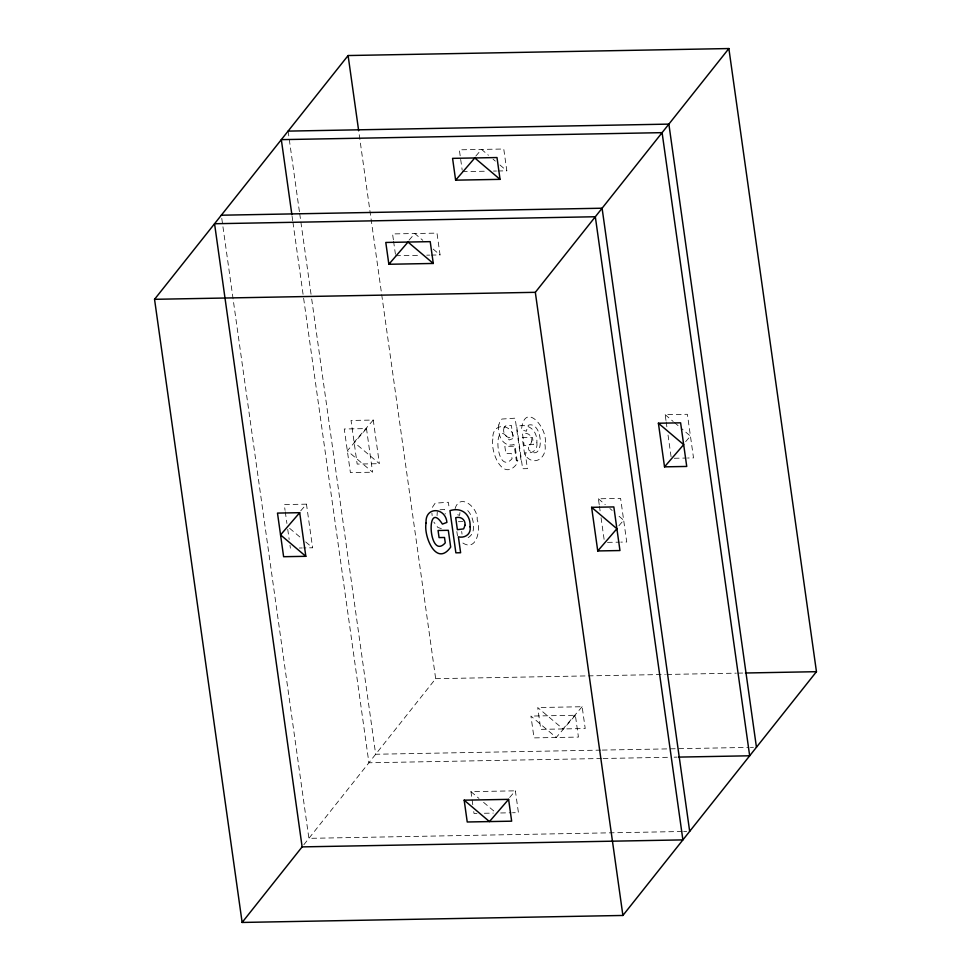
<?xml version="1.0" encoding="UTF-8"?>
<svg xmlns="http://www.w3.org/2000/svg" width="971" height="971" viewBox="0 0 971 971"><rect width="100%" height="100%" fill="white"/><g stroke="black" fill="none" stroke-linecap="round" stroke-linejoin="round"><path stroke-width="0.73" stroke-dasharray="4.86 3.64" d="M459.951 512.567L459.623 515.358L454.683 513.865M437.278 511.79L437.059 515.601M455.096 508.658C459.866 492.2 478.424 507.894 477.149 519.534C481.082 529.887 476.348 553.858 460.946 541.648M432.362 507.335L435.166 503.148L448.359 502.274L449.172 508.088M303.826 844.746L435.676 678.68L358.651 130.612M475.802 156.088L481.555 149.425L488.449 155.263M409.034 240.189L414.775 233.526L422.822 240.335M373.252 420.055L354.099 442.266L379.382 463.677L373.252 420.055L351.041 420.455L357.17 464.077L379.382 463.677M366.48 428.587L347.327 450.799L372.609 472.209L366.48 428.587L344.268 428.988L350.397 472.61L372.609 472.209M300.731 510.819L306.472 504.155L312.601 547.778L303.717 547.935M685.66 441.647L690.442 436.1L681.254 428.32M618.891 525.748L623.673 520.201L616.779 514.363M582.139 706.73L562.998 728.942L537.716 707.543L540.786 729.355L585.21 728.541L582.139 706.73L537.716 707.543M575.366 715.263L556.225 737.475L530.943 716.076L534.014 737.887L578.437 737.074L575.366 715.263L530.943 716.076M509.629 797.494L515.37 790.831L518.429 812.642L512.506 812.751M468.119 537.618C477.562 532.703 473.63 513.865 465.485 508.755M440.057 509.763L444.609 509.496L445.24 513.987M462.402 171.636L486.095 171.199M493.499 171.066L496.46 171.017M497.941 170.993L506.826 170.823L503.767 149.012L459.344 149.825L462.196 170.192M395.634 255.737L419.326 255.3M426.73 255.167L429.692 255.118M431.173 255.094L440.057 254.924L436.986 233.113L392.563 233.926L393.376 239.752M665.985 420.516L665.171 414.69L687.383 414.289L693.512 457.911L687.589 458.021M674.262 458.263L686.109 458.045M306.472 504.155L284.26 504.556L285.073 510.382M599.216 504.617L598.391 498.791L620.603 498.39L626.732 542.012L620.809 542.121M458.409 521.706L462.803 521.621M299.274 548.02L302.236 547.96M607.482 542.364L619.328 542.146M435.676 678.68L586.775 675.913M588.292 675.877L665.353 674.469M666.859 674.444L736.37 673.158M737.875 673.134L743.92 673.024M600.818 750.122L375.68 754.249L311.315 296.276M602.323 750.085L748.896 747.403M750.401 747.367L753.423 747.318M601.595 758.509L368.907 762.781L303.28 295.803M603.112 758.485L668.084 757.295M674.129 757.186L677.151 757.125M472.78 804.728L470.947 791.644L515.37 790.831M476.967 813.395L474.006 813.455L473.605 810.542M484.371 813.261L493.256 813.103M500.66 812.97L511.025 812.776M682.115 831.504L308.899 838.349L221.327 215.21M683.633 831.467L686.655 831.419M441.332 528.588L437.836 527.447L433.855 522.095M493.037 159.147L495.344 161.101M499.931 164.985L506.826 170.823M665.171 414.69L673.219 421.499M674.36 422.482L680.113 427.337M433.163 249.086L440.057 254.924M598.391 498.791L605.285 504.629M609.885 508.525L612.179 510.467M289.625 528.321L301.119 538.043M305.707 541.939L312.601 547.778M470.947 791.644L478.994 798.453M483.582 802.349L495.076 812.072M666.191 421.96L667.004 427.786M668.036 435.057L671.095 456.856M599.423 506.061L600.236 511.887M601.049 517.701L604.326 540.956M461.662 531.453L462.038 534.123M456.868 531.562L457.45 535.761M393.583 241.196L395.428 254.281M288.108 131.109L299.493 212.188M299.711 213.693L311.108 294.771M292.089 216.217L292.72 220.72M292.939 222.225L303.061 294.298M285.28 511.826L286.918 523.466M287.732 529.28L289.164 539.451M289.989 545.277L290.39 548.178M431.901 513.174L432.144 515.577M544.937 444.487C547.547 457.79 533.613 467.743 524.619 454.464L522.264 437.654L532.509 437.472L533.504 444.572L528.066 444.669L528.807 450.022C544.597 463.701 543.602 421.997 528.94 424.946L527.581 426.318L526.403 431.258L521.463 429.765C524.461 400.04 549.113 429.073 544.937 444.487M492.867 438.904C490.137 451.576 502.966 483.582 517.446 462.997L515.091 446.199L504.847 446.381L505.842 453.493L511.28 453.384L512.033 458.737C495.404 477.514 492.212 413.209 509.18 439.984L513.671 438.322C512.397 422.968 491.581 422.142 492.867 438.904M536.878 442.776C538.08 449.913 531.744 454.331 525.165 452.729L527.399 468.641L522.641 468.726L516.718 426.548C528.989 422.713 537.618 430.808 536.878 442.776M498.778 424.958C497.346 434.292 502.347 447.765 514.072 444.524L516.305 460.436L521.051 460.351L515.128 418.173L501.946 419.047L500.296 420.589L498.778 424.958M531.805 441.162L530.421 444.791L524.158 445.568L522.471 433.6C527.714 432.034 532.448 435.676 531.805 441.162M504.058 427.689C502.141 433.43 506.862 439.45 513.064 437.363L511.377 425.395L505.709 425.784L504.058 427.689"/><path stroke-width="1.46" d="M154.547 299.311L348.104 55.541L728.869 48.55L816.453 671.689L622.897 915.459L242.131 922.45L154.547 299.311L535.324 292.32L728.869 48.55M242.131 922.45L302.26 846.712M455.63 180.169L474.783 157.957L500.053 179.356L496.994 157.545L452.571 158.358L455.63 180.169L500.053 179.356M388.861 264.27L408.002 242.058L433.284 263.457L430.214 241.645L385.79 242.459L388.861 264.27L433.284 263.457M299.699 512.688L280.558 534.9L305.829 556.31L299.699 512.688L277.488 513.089L283.617 556.711L305.829 556.31M664.528 466.845L683.669 444.633L658.399 423.222L664.528 466.845L686.74 466.444L680.61 422.822L658.399 423.222M597.748 550.945L616.901 528.734L591.618 507.323L597.748 550.945L619.959 550.545L613.83 506.923L591.618 507.323M508.598 799.364L489.445 821.575L464.174 800.177L467.233 821.988L511.656 821.175L508.598 799.364L464.174 800.177M288.108 131.109L668.873 124.118L756.445 747.257M221.327 215.21L602.093 208.219L689.677 831.358M745.437 673L816.453 671.689M678.656 757.101L749.673 755.79L662.101 132.651L281.323 139.642L291.883 214.712M535.324 292.32L622.897 915.459M348.104 55.541L358.651 130.612M426.087 523.005C423.368 535.676 436.185 567.683 450.678 547.098L448.311 530.3L438.067 530.482L439.062 537.594L444.512 537.485L445.264 542.838C428.636 561.614 425.432 497.298 442.4 524.085L446.903 522.422C445.616 507.068 424.813 506.243 426.087 523.005M470.098 526.877C471.311 534.014 464.975 538.432 458.385 536.829L460.618 552.742L455.872 552.827L449.949 510.649C462.22 506.813 470.838 514.909 470.098 526.877M465.024 525.262L463.64 528.892L457.377 529.668L455.702 517.701C460.934 516.135 465.679 519.776 465.024 525.262M595.32 216.751L214.555 223.743L302.127 846.882L682.892 839.891L595.32 216.751"/></g></svg>
